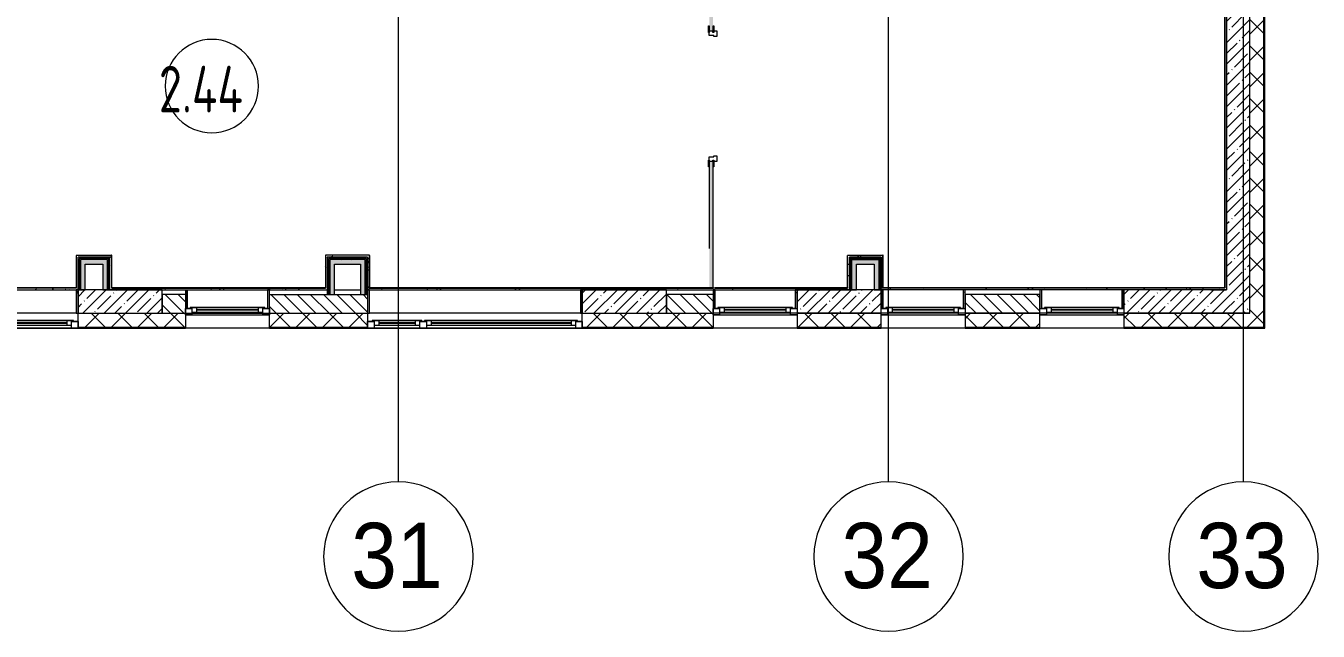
# Model space of a CAD drawing. Header units: millimetres. Extents: x -625 to 415037, y -3642 to 102118.
# Drawn here: x 260743 to 274582, y -3507 to 2979 of the extents above; entities that cross this region are included whole.
import ezdxf

# ---------------------------------------------------------------- set-up
doc = ezdxf.new("R2010")
doc.units = ezdxf.units.MM
for name, color, linetype, lineweight in [('A-AREA-IDEN', 7, 'Continuous', 9), ('A-GLAZ', 7, 'Continuous', 9), ('A-GLAZ-1', 7, 'Continuous', 5), ('A-WALL', 7, 'Continuous', 5), ('I-WALL', 7, 'Continuous', 5), ('S-COLS', 7, 'Continuous', 9), ('S-COLS-1', 7, 'Continuous', 5), ('Оси', 7, 'Continuous', 9), ('Оси-1', 7, 'Continuous', 20)]:
    doc.layers.add(name, color=color, linetype=linetype, lineweight=lineweight)
doc.layers.add('A-AREA-PATT-2', color=7, linetype='Continuous', lineweight=5, true_color=0xcde0ef, transparency=1)
for name, color, linetype, lineweight, true_color in [('A-DOOR-1', 7, 'Continuous', 5, 0xc0c0c0), ('A-DOOR-FRAM-1', 7, 'Continuous', 5, 0xc0c0c0), ('A-WALL-1', 9, 'Continuous', 5, 0x808080), ('A-WALL-FNSH-1', 9, 'Continuous', 5, 0x808080)]:
    doc.layers.add(name, color=color, linetype=linetype, lineweight=lineweight, true_color=true_color)
doc.layers.get('A-DOOR-1').off()
doc.styles.add('Arial', font='arial.ttf', dxfattribs={"width": 0.9, "height": 700})
doc.styles.add('СПДС', font='ГОСТ тип А.ttf', dxfattribs={"width": 0.9})
pattern_1 = [(45, (148772.12, -0.94), (-141.42136, 141.42136), []), (135, (148772.12, -0.94), (-141.42136, -141.42136), [])]
pattern_2 = [(45, (148772.12, -0.94), (-114.04925, 114.04925), []), (45, (148886.17, -0.94), (-114.04925, 114.04925), [201.612, -40.322, 6.706, -33.617])]
pattern_3 = [(0, (148772.123, -0.94), (243.84, 60.96), [20.117, -162.763, 20.117, -162.763, -975.36]), (0, (148772.123, -0.94), (243.84, 60.96), [-365.76, 20.117, -345.643, 20.117, -162.763, -426.72]), (0, (148772.123, -0.94), (243.84, 60.96), [-914.4, 20.117, -101.803, 20.117, -284.683]), (120, (148863.563, 29.54), (-174.71291, 180.691634), [20.117, -162.763, 20.117, -162.763, -975.36]), (120, (148863.563, 29.54), (-174.71291, 180.691634), [-365.76, 20.117, -345.643, 20.117, -162.763, -426.72]), (120, (148863.563, 29.54), (-174.71291, 180.691634), [-914.4, 20.117, -101.803, 20.117, -284.683]), (240, (148894.043, 151.46), (-69.12709, -241.651634), [20.117, -162.763, 20.117, -162.763, -975.36]), (240, (148894.043, 151.46), (-69.12709, -241.651634), [-365.76, 20.117, -345.643, 20.117, -162.763, -426.72]), (240, (148894.043, 151.46), (-69.12709, -241.651634), [-914.4, 20.117, -101.803, 20.117, -284.683])]
pattern_4 = [(45, (148772.12, -0.94), (-212.132, 212.132), []), (135, (148772.12, -0.94), (-212.132, -212.132), [])]

# ---------------------------------------------------------------- blocks, each defined once
blk = doc.blocks.new('120_Окно_СКБ_1Ст - 120_Окно_СКБ_1Ст 900х2500_h_ с форточкой-22876038-Объем проектирования 2 этажа')
at = {"layer": 'A-GLAZ'}
for p, q in [((-450, -127), (-450, -57)), ((-450, -57), (-380, -57)), ((-380, -127), (-450, -127)), ((-380, -127), (-400, -127)), ((-400, -127), (-400, -137)), ((-400, -137), (400, -137)), ((400, -137), (-400, -137)), ((-380, -57), (-380, -127)), ((380, -87), (-380, -87)), ((-380, -87), (-380, -127)), ((-330, -137), (-330, -87)), ((330, -137), (330, -87)), ((380, -127), (380, -57)), ((380, -57), (450, -57)), ((380, -127), (380, -87)), ((450, -127), (380, -127)), ((400, -127), (380, -127)), ((400, -137), (400, -127)), ((450, -57), (450, -127))]:
    blk.add_line(p, q, dxfattribs=at)
at = {"layer": 'A-GLAZ-1'}
for p, q in [((450, -57), (-450, -57)), ((-430, -127), (-400, -127)), ((-330, -107), (330, -107)), ((330, -117), (-330, -117)), ((400, -127), (430, -127))]:
    blk.add_line(p, q, dxfattribs=at)
blk = doc.blocks.new('120_Окно_СКБ_1Ст - 120_Окно_СКБ_1Ст 900х2500_h_ с форточкой-V346-Объем проектирования 2 этажа')
at = {"layer": 'A-GLAZ'}
for p, q in [((-450, -127), (-450, -57)), ((-450, -57), (-380, -57)), ((-380, -127), (-450, -127)), ((-380, -127), (-400, -127)), ((-400, -127), (-400, -137)), ((-400, -137), (400, -137)), ((400, -137), (-400, -137)), ((-380, -57), (-380, -127)), ((380, -87), (-380, -87)), ((-380, -87), (-380, -127)), ((-330, -137), (-330, -87)), ((330, -137), (330, -87)), ((380, -127), (380, -57)), ((380, -57), (450, -57)), ((380, -127), (380, -87)), ((450, -127), (380, -127)), ((400, -127), (380, -127)), ((400, -137), (400, -127)), ((450, -57), (450, -127))]:
    blk.add_line(p, q, dxfattribs=at)
at = {"layer": 'A-GLAZ-1'}
for p, q in [((450, -57), (-450, -57)), ((-430, -127), (-400, -127)), ((-330, -107), (330, -107)), ((330, -117), (-330, -117)), ((400, -127), (430, -127))]:
    blk.add_line(p, q, dxfattribs=at)
blk = doc.blocks.new('120_Окно_СКБ_2Ст_Фрамуга сверху - 120_Окно_СКБ_2Ст_2300х2500_h_ ДОО-22877051-Объем проектирования 2 этажа')
at = {"layer": 'A-GLAZ'}
for p, q in [((-1150, 13), (-1150, 83)), ((-1150, 83), (-1080, 83)), ((-1080, 13), (-1150, 13)), ((-1080, 13), (-1100, 13)), ((-1100, 13), (-1100, 3)), ((-1100, 3), (540, 3)), ((540, 3), (-1100, 3)), ((-1080, 83), (-1080, 13)), ((520, 53), (-1080, 53)), ((-1080, 53), (-1080, 13)), ((-1030, 3), (-1030, 53)), ((470, 3), (470, 53)), ((520, 13), (520, 83)), ((520, 83), (590, 83)), ((520, 13), (520, 53)), ((590, 13), (520, 13)), ((540, 13), (520, 13)), ((540, 3), (540, 13)), ((590, 13), (570, 13)), ((570, 13), (570, 3)), ((570, 3), (1100, 3)), ((1100, 3), (570, 3)), ((590, 83), (590, 13)), ((1080, 53), (590, 53)), ((590, 53), (590, 13)), ((640, 3), (640, 53)), ((1030, 3), (1030, 53)), ((1080, 13), (1080, 83)), ((1080, 83), (1150, 83)), ((1080, 13), (1080, 53)), ((1150, 13), (1080, 13)), ((1100, 13), (1080, 13)), ((1100, 3), (1100, 13)), ((1150, 83), (1150, 13))]:
    blk.add_line(p, q, dxfattribs=at)
at = {"layer": 'A-GLAZ-1'}
for p, q in [((1150, 83), (-1150, 83)), ((-1150, 13), (-1100, 13)), ((-1080, 83), (1080, 83)), ((-1030, 33), (470, 33)), ((470, 23), (-1030, 23)), ((540, 13), (570, 13)), ((540, 13), (570, 13)), ((640, 33), (1030, 33)), ((1030, 23), (640, 23)), ((1100, 13), (1150, 13))]:
    blk.add_line(p, q, dxfattribs=at)
blk = doc.blocks.new('120_Окно_СКБ_1Ст - 120_Окно_СКБ_1Ст 900х2500_h_ с форточкой-22876796-Объем проектирования 2 этажа')
at = {"layer": 'A-GLAZ'}
for p, q in [((-450, -127), (-450, -57)), ((-450, -57), (-380, -57)), ((-380, -127), (-450, -127)), ((-380, -127), (-400, -127)), ((-400, -127), (-400, -137)), ((-400, -137), (400, -137)), ((400, -137), (-400, -137)), ((-380, -57), (-380, -127)), ((380, -87), (-380, -87)), ((-380, -87), (-380, -127)), ((-330, -137), (-330, -87)), ((330, -137), (330, -87)), ((380, -127), (380, -57)), ((380, -57), (450, -57)), ((380, -127), (380, -87)), ((450, -127), (380, -127)), ((400, -127), (380, -127)), ((400, -137), (400, -127)), ((450, -57), (450, -127))]:
    blk.add_line(p, q, dxfattribs=at)
at = {"layer": 'A-GLAZ-1'}
for p, q in [((450, -57), (-450, -57)), ((-430, -127), (-400, -127)), ((-330, -107), (330, -107)), ((330, -117), (-330, -117)), ((400, -127), (430, -127))]:
    blk.add_line(p, q, dxfattribs=at)
blk = doc.blocks.new('120_Окно_СКБ_1Ст - 120_Окно_СКБ_1Ст 900х2500_h_ с форточкой-V349-Объем проектирования 2 этажа')
at = {"layer": 'A-GLAZ'}
for p, q in [((-450, -127), (-450, -57)), ((-450, -57), (-380, -57)), ((-380, -127), (-450, -127)), ((-380, -127), (-400, -127)), ((-400, -127), (-400, -137)), ((-400, -137), (400, -137)), ((400, -137), (-400, -137)), ((-380, -57), (-380, -127)), ((380, -87), (-380, -87)), ((-380, -87), (-380, -127)), ((-330, -137), (-330, -87)), ((330, -137), (330, -87)), ((380, -127), (380, -57)), ((380, -57), (450, -57)), ((380, -127), (380, -87)), ((450, -127), (380, -127)), ((400, -127), (380, -127)), ((400, -137), (400, -127)), ((450, -57), (450, -127))]:
    blk.add_line(p, q, dxfattribs=at)
at = {"layer": 'A-GLAZ-1'}
for p, q in [((450, -57), (-450, -57)), ((-430, -127), (-400, -127)), ((-330, -107), (330, -107)), ((330, -117), (-330, -117)), ((400, -127), (430, -127))]:
    blk.add_line(p, q, dxfattribs=at)
blk = doc.blocks.new('110_Дверь_СКБ_2Ст - Д-5_п__в составе перегородки _не входит в спец__-32680317-Объем проектирования 2 этажа')
at = {"layer": 'A-DOOR-FRAM-1'}
for p, q in [((-742, 28), (-672, 28)), ((-742, 20), (-742, 28)), ((-672, 20), (-742, 20)), ((-688, 60), (-628, 60)), ((-688, -20), (-688, 60)), ((-688, 20), (-672, 20)), ((-688, 19), (-688, 20)), ((-672, 19), (-688, 19)), ((-672, 28), (-672, 20)), ((-672, 20), (-672, 19)), ((-638, 30), (-638, -20)), ((-628, 30), (-638, 30)), ((-628, 60), (-628, 30)), ((652, 60), (712, 60)), ((652, 30), (652, 60)), ((662, 30), (652, 30)), ((662, -20), (662, 30)), ((698, 20), (698, 28)), ((698, 28), (768, 28)), ((698, 19), (698, 20)), ((698, 20), (712, 20)), ((768, 20), (698, 20)), ((712, 19), (698, 19)), ((712, 60), (712, -20)), ((712, 20), (712, 19)), ((768, 28), (768, 20)), ((-742, -20), (-672, -20)), ((-742, -28), (-742, -20)), ((-672, -28), (-742, -28)), ((-638, -20), (-688, -20)), ((-672, -20), (-672, -28)), ((712, -20), (662, -20)), ((698, -28), (698, -20)), ((698, -20), (768, -20)), ((768, -28), (698, -28)), ((768, -20), (768, -28))]:
    blk.add_line(p, q, dxfattribs=at)
blk = doc.blocks.new('Ось сетки - D8-29747960-Объем проектирования 2 этажа')
at = {"layer": 'Оси-1'}
for start, end in [(360, 180), (180, 360)]:
    blk.add_arc((0, 0), 4, start, end, dxfattribs=at)
blk = doc.blocks.new('Марка_Помещения - Номер-25198446-Объем проектирования 2 этажа')
at = {"layer": 'A-AREA-IDEN'}
for start, end in [(360, 180), (180, 360)]:
    blk.add_arc((0, 0), 2.5, start, end, dxfattribs=at)

msp = doc.modelspace()

# ---------------------------------------------------------------- hatches: boundary and pattern name
at = {"layer": 'A-AREA-PATT-2'}
h = msp.add_hatch(color=256, dxfattribs=at)
h.paths.add_polyline_path([(268102, 170), (268101, 1524), (268062, 1524), (268062, 170), (268101, 170)])
h.paths.add_polyline_path([(268102, 2924), (268102, 2924), (268102, 5159), (268062, 5159), (268062, 2924), (268101, 2924)])
at = {"layer": 'A-WALL'}
h = msp.add_hatch(dxfattribs=at)
h.set_pattern_fill('FP_24', color=256, style=0, pattern_type=2)
h.set_pattern_definition(pattern_1)
h.paths.add_polyline_path([(273875, -251), (274002, -251), (274002, 7699), (273852, 7699), (273852, -251)])
h.paths.add_polyline_path([(273852, 9999), (274002, 9999), (274002, 11919), (273852, 11919), (273852, 10336)])
h.paths.add_polyline_path([(274002, 13119), (274002, 21399), (273852, 21399), (273852, 13119)])
h = msp.add_hatch(dxfattribs=at)
h.set_pattern_fill('FP_2', color=256, style=0, pattern_type=2)
h.set_pattern_definition([(135, (148772.12, -0.94), (-70.71068, -70.71068), [])])
h.paths.add_polyline_path([(249602, -101), (250502, -101), (250502, 99), (249602, 99), (249602, 56)])
h.paths.add_polyline_path([(240702, -101), (241502, -101), (241502, 99), (240702, 99), (240702, -49)])
h.paths.add_polyline_path([(258522, -101), (259002, -101), (259002, 99), (257702, 99), (257702, -101), (258442, -101)])
h.paths.add_polyline_path([(252958, -101), (253602, -101), (253602, 99), (252552, 99), (252552, -101)])
h.paths.add_polyline_path([(271602, -101), (271602, 99), (270802, 99), (270802, -101), (271026, -101)])
h.paths.add_polyline_path([(243552, -101), (243552, 99), (243302, 99), (243302, -101)])
h.paths.add_polyline_path([(244452, -101), (247802, -101), (247802, 99), (244452, 99), (244452, 63)])
h.paths.add_polyline_path([(267602, -101), (268102, -101), (268102, 99), (267602, 99), (267602, -2)])
h.paths.add_polyline_path([(251652, -101), (251652, 99), (251402, 99), (251402, -101), (251512, -101)])
h.paths.add_polyline_path([(264402, -101), (264402, 99), (263352, 99), (263352, -101), (263799, -101)])
h.paths.add_polyline_path([(262202, -101), (262452, -101), (262452, 99), (262202, 99), (262202, -85)])
h = msp.add_hatch(dxfattribs=at)
h.set_pattern_fill('FP_24', color=256, style=0, pattern_type=2)
h.set_pattern_definition(pattern_1)
h.paths.add_polyline_path([(273849, -251), (273852, -251), (273852, -101), (272502, -101), (272502, -251), (273704, -251)])
h.paths.add_polyline_path([(269902, -251), (269902, -101), (269002, -101), (269002, -251), (269782, -251)])
h.paths.add_polyline_path([(270802, -251), (271602, -251), (271602, -101), (270802, -101)])
h.paths.add_polyline_path([(268102, -251), (268102, -101), (266702, -101), (266702, -251), (267930, -251)])
h.paths.add_polyline_path([(262202, -251), (262452, -251), (262452, -101), (261302, -101), (261302, -251), (261631, -251)])
h.paths.add_polyline_path([(263352, -251), (264402, -251), (264402, -101), (263352, -101)])
h.paths.add_polyline_path([(256572, -251), (256802, -251), (256802, -101), (255902, -101), (255902, -251)])
h.paths.add_polyline_path([(257702, -251), (259002, -251), (259002, -101), (257702, -101)])
h.paths.add_polyline_path([(253602, -251), (253602, -101), (252552, -101), (252552, -251), (252958, -251)])
h.paths.add_polyline_path([(251652, -251), (251652, -101), (249602, -101), (249602, -251), (251512, -251)])
h.paths.add_polyline_path([(248622, -251), (248702, -251), (248702, -101), (244452, -101), (244452, -251), (247899, -251)])
h.paths.add_polyline_path([(242840, -251), (243552, -251), (243552, -101), (242402, -101), (242402, -251)])
h.paths.add_polyline_path([(241502, -251), (241502, -101), (240702, -101), (240702, -251), (241394, -251)])
h.paths.add_polyline_path([(239802, -251), (239802, -101), (237982, -101), (237982, -251), (239226, -251)])
at = {"layer": 'I-WALL'}
h = msp.add_hatch(dxfattribs=at)
h.set_pattern_fill('FP_191', color=256, style=0, pattern_type=2)
h.set_pattern_definition(pattern_3)
h.paths.add_polyline_path([(273602, 169), (273602, 9979), (273582, 9979), (273582, 170), (273601, 169)])
h = msp.add_hatch(dxfattribs=at)
h.set_pattern_fill('FP_1', color=256, style=0, pattern_type=2)
h.set_pattern_definition(pattern_2)
h.paths.add_polyline_path([(273652, -101), (273852, -101), (273852, 7699), (273602, 7699), (273602, -101)])
h = msp.add_hatch(dxfattribs=at)
h.set_pattern_fill('FP_191', color=256, style=0, pattern_type=2)
h.set_pattern_definition(pattern_3)
h.paths.add_polyline_path([(261302, 499), (261662, 499), (261661, 519), (261302, 519)])
h = msp.add_hatch(dxfattribs=at)
h.set_pattern_fill('FP_192', color=256, style=0, pattern_type=2)
h.set_pattern_definition(pattern_4)
h.paths.add_polyline_path([(261315, 149), (261315, 499), (261302, 499), (261302, 149)])
h = msp.add_hatch(dxfattribs=at)
h.set_pattern_fill('FP_192', color=256, style=0, pattern_type=2)
h.set_pattern_definition(pattern_4)
h.paths.add_polyline_path([(261327, 487), (261642, 487), (261642, 499), (261315, 499), (261315, 487)])
h = msp.add_hatch(dxfattribs=at)
h.set_pattern_fill('FP_192', color=256, style=0, pattern_type=2)
h.set_pattern_definition(pattern_4)
h.paths.add_polyline_path([(261315, 149), (261327, 150), (261327, 487), (261315, 487), (261315, 169)])
h = msp.add_hatch(dxfattribs=at)
h.set_pattern_fill('FP_192', color=256, style=0, pattern_type=2)
h.set_pattern_definition(pattern_4)
h.paths.add_polyline_path([(261630, 474), (261630, 487), (261327, 487), (261327, 474), (261617, 474)])
for points in [[(261327, 149), (261377, 149), (261377, 474), (261327, 474), (261327, 150)], [(261567, 424), (261617, 424), (261617, 474), (261377, 474), (261377, 424)], [(261600, 149), (261617, 149), (261617, 424), (261567, 424), (261567, 149)], [(263997, 99), (264047, 99), (264047, 474), (263997, 474), (263997, 149)], [(264047, 424), (264377, 424), (264377, 474), (264047, 474)], [(264377, 99), (264377, 424), (264327, 424), (264327, 99)], [(269587, 424), (269827, 424), (269827, 474), (269587, 474)], [(269637, 149), (269637, 424), (269587, 424), (269587, 149)], [(269827, 149), (269877, 149), (269877, 474), (269827, 474), (269827, 169)]]:
    msp.add_hatch(color=256, dxfattribs=at).paths.add_polyline_path(points)
h = msp.add_hatch(dxfattribs=at)
h.set_pattern_fill('FP_192', color=256, style=0, pattern_type=2)
h.set_pattern_definition(pattern_4)
h.paths.add_polyline_path([(261617, 149), (261630, 149), (261630, 474), (261617, 474), (261617, 169)])
h = msp.add_hatch(dxfattribs=at)
h.set_pattern_fill('FP_192', color=256, style=0, pattern_type=2)
h.set_pattern_definition(pattern_4)
h.paths.add_polyline_path([(261630, 149), (261642, 149), (261642, 487), (261630, 487), (261630, 169)])
h = msp.add_hatch(dxfattribs=at)
h.set_pattern_fill('FP_191', color=256, style=0, pattern_type=2)
h.set_pattern_definition(pattern_3)
h.paths.add_polyline_path([(261642, 149), (261662, 149), (261661, 499), (261642, 499)])
h = msp.add_hatch(dxfattribs=at)
h.set_pattern_fill('FP_191', color=256, style=0, pattern_type=2)
h.set_pattern_definition(pattern_3)
h.paths.add_polyline_path([(263972, 149), (263972, 519), (263952, 519), (263953, 169)])
h.paths.add_polyline_path([(263952, 149), (263972, 149), (263952, 169)])
h = msp.add_hatch(dxfattribs=at)
h.set_pattern_fill('FP_191', color=256, style=0, pattern_type=2)
h.set_pattern_definition(pattern_3)
h.paths.add_polyline_path([(263972, 499), (264422, 499), (264422, 519), (263972, 519)])
h = msp.add_hatch(dxfattribs=at)
h.set_pattern_fill('FP_192', color=256, style=0, pattern_type=2)
h.set_pattern_definition(pattern_4)
h.paths.add_polyline_path([(263972, 99), (263985, 99), (263985, 499), (263972, 499), (263972, 149)])
h = msp.add_hatch(dxfattribs=at)
h.set_pattern_fill('FP_192', color=256, style=0, pattern_type=2)
h.set_pattern_definition(pattern_4)
h.paths.add_polyline_path([(263985, 487), (264402, 487), (264402, 499), (263985, 499)])
h = msp.add_hatch(dxfattribs=at)
h.set_pattern_fill('FP_192', color=256, style=0, pattern_type=2)
h.set_pattern_definition(pattern_4)
h.paths.add_polyline_path([(263985, 99), (263997, 99), (263997, 487), (263985, 487), (263985, 149)])
h = msp.add_hatch(dxfattribs=at)
h.set_pattern_fill('FP_192', color=256, style=0, pattern_type=2)
h.set_pattern_definition(pattern_4)
h.paths.add_polyline_path([(264047, 474), (264390, 474), (264390, 487), (263997, 487), (263997, 474)])
h = msp.add_hatch(dxfattribs=at)
h.set_pattern_fill('FP_192', color=256, style=0, pattern_type=2)
h.set_pattern_definition(pattern_4)
h.paths.add_polyline_path([(264390, 99), (264390, 474), (264377, 474), (264377, 99)])
h = msp.add_hatch(dxfattribs=at)
h.set_pattern_fill('FP_192', color=256, style=0, pattern_type=2)
h.set_pattern_definition(pattern_4)
h.paths.add_polyline_path([(264402, 99), (264402, 487), (264390, 487), (264390, 99)])
h = msp.add_hatch(dxfattribs=at)
h.set_pattern_fill('FP_191', color=256, style=0, pattern_type=2)
h.set_pattern_definition(pattern_3)
h.paths.add_polyline_path([(264402, 149), (264422, 149), (264422, 499), (264402, 499), (264402, 169)])
h = msp.add_hatch(dxfattribs=at)
h.set_pattern_fill('FP_191', color=256, style=0, pattern_type=2)
h.set_pattern_definition(pattern_3)
h.paths.add_polyline_path([(269542, 169), (269562, 169), (269562, 519), (269542, 519), (269542, 499)])
h = msp.add_hatch(dxfattribs=at)
h.set_pattern_fill('FP_191', color=256, style=0, pattern_type=2)
h.set_pattern_definition(pattern_3)
h.paths.add_polyline_path([(269562, 499), (269922, 499), (269921, 519), (269562, 519)])
h = msp.add_hatch(dxfattribs=at)
h.set_pattern_fill('FP_192', color=256, style=0, pattern_type=2)
h.set_pattern_definition(pattern_4)
h.paths.add_polyline_path([(269827, 487), (269890, 487), (269890, 499), (269562, 499), (269562, 487), (269637, 487)])
h = msp.add_hatch(dxfattribs=at)
h.set_pattern_fill('FP_192', color=256, style=0, pattern_type=2)
h.set_pattern_definition(pattern_4)
h.paths.add_polyline_path([(269562, 149), (269575, 149), (269575, 487), (269562, 486), (269562, 169)])
h = msp.add_hatch(dxfattribs=at)
h.set_pattern_fill('FP_192', color=256, style=0, pattern_type=2)
h.set_pattern_definition(pattern_4)
h.paths.add_polyline_path([(269827, 474), (269877, 474), (269877, 487), (269575, 487), (269575, 474), (269637, 474)])
h = msp.add_hatch(dxfattribs=at)
h.set_pattern_fill('FP_192', color=256, style=0, pattern_type=2)
h.set_pattern_definition(pattern_4)
h.paths.add_polyline_path([(269581, 149), (269587, 149), (269587, 474), (269575, 474), (269575, 149)])
h = msp.add_hatch(dxfattribs=at)
h.set_pattern_fill('FP_192', color=256, style=0, pattern_type=2)
h.set_pattern_definition(pattern_4)
h.paths.add_polyline_path([(269890, 149), (269890, 487), (269877, 487), (269877, 149)])
h = msp.add_hatch(dxfattribs=at)
h.set_pattern_fill('FP_192', color=256, style=0, pattern_type=2)
h.set_pattern_definition(pattern_4)
h.paths.add_polyline_path([(269902, 149), (269902, 499), (269890, 499), (269890, 149)])
h = msp.add_hatch(dxfattribs=at)
h.set_pattern_fill('FP_191', color=256, style=0, pattern_type=2)
h.set_pattern_definition(pattern_3)
h.paths.add_polyline_path([(269922, 170), (269921, 499), (269902, 499), (269902, 170), (269921, 170)])
h = msp.add_hatch(dxfattribs=at)
h.set_pattern_fill('FP_191', color=256, style=0, pattern_type=2)
h.set_pattern_definition(pattern_3)
h.paths.add_polyline_path([(261281, 149), (261302, 149), (261302, 169), (258542, 169), (258542, 149), (261269, 149)])
h = msp.add_hatch(dxfattribs=at)
h.set_pattern_fill('FP_191', color=256, style=0, pattern_type=2)
h.set_pattern_definition(pattern_3)
h.paths.add_polyline_path([(261282, -101), (261302, -101), (261302, 149), (261282, 149), (261282, -38)])
h = msp.add_hatch(dxfattribs=at)
h.set_pattern_fill('FP_191', color=256, style=0, pattern_type=2)
h.set_pattern_definition(pattern_3)
h.paths.add_polyline_path([(262715, 149), (263952, 149), (263952, 169), (261662, 169), (261662, 149), (262354, 149)])
h = msp.add_hatch(dxfattribs=at)
h.set_pattern_fill('FP_191', color=256, style=0, pattern_type=2)
h.set_pattern_definition(pattern_3)
h.paths.add_polyline_path([(262472, -49), (262472, 149), (262452, 149), (262452, -49)])
h = msp.add_hatch(dxfattribs=at)
h.set_pattern_fill('FP_191', color=256, style=0, pattern_type=2)
h.set_pattern_definition(pattern_3)
h.paths.add_polyline_path([(263352, -49), (263352, 149), (263332, 149), (263332, -49)])
h = msp.add_hatch(dxfattribs=at)
h.set_pattern_fill('FP_191', color=256, style=0, pattern_type=2)
h.set_pattern_definition(pattern_3)
h.paths.add_polyline_path([(266329, 149), (268062, 149), (268062, 169), (264422, 169), (264423, 149), (265967, 149)])
h = msp.add_hatch(dxfattribs=at)
h.set_pattern_fill('FP_191', color=256, style=0, pattern_type=2)
h.set_pattern_definition(pattern_3)
h.paths.add_polyline_path([(266702, -101), (266702, 149), (266682, 149), (266682, -101), (266690, -101)])
h = msp.add_hatch(dxfattribs=at)
h.set_pattern_fill('FP_191', color=256, style=0, pattern_type=2)
h.set_pattern_definition(pattern_3)
h.paths.add_polyline_path([(269219, 149), (269562, 149), (269562, 169), (268062, 169), (268062, 149), (269002, 149)])
h = msp.add_hatch(dxfattribs=at)
h.set_pattern_fill('FP_191', color=256, style=0, pattern_type=2)
h.set_pattern_definition(pattern_3)
h.paths.add_polyline_path([(268122, -49), (268122, 149), (268102, 149), (268102, -49)])
h = msp.add_hatch(dxfattribs=at)
h.set_pattern_fill('FP_191', color=256, style=0, pattern_type=2)
h.set_pattern_definition(pattern_3)
h.paths.add_polyline_path([(268982, -49), (269002, -49), (269002, 149), (268982, 149), (268982, -39)])
h = msp.add_hatch(dxfattribs=at)
h.set_pattern_fill('FP_191', color=256, style=0, pattern_type=2)
h.set_pattern_definition(pattern_3)
h.paths.add_polyline_path([(269902, 149), (273602, 149), (273601, 169), (269902, 169)])
h = msp.add_hatch(dxfattribs=at)
h.set_pattern_fill('FP_191', color=256, style=0, pattern_type=2)
h.set_pattern_definition(pattern_3)
h.paths.add_polyline_path([(269922, -49), (269922, 149), (269902, 149), (269902, -49)])
h = msp.add_hatch(dxfattribs=at)
h.set_pattern_fill('FP_191', color=256, style=0, pattern_type=2)
h.set_pattern_definition(pattern_3)
h.paths.add_polyline_path([(270782, -49), (270802, -49), (270802, 149), (270782, 149), (270782, -39)])
h = msp.add_hatch(dxfattribs=at)
h.set_pattern_fill('FP_191', color=256, style=0, pattern_type=2)
h.set_pattern_definition(pattern_3)
h.paths.add_polyline_path([(272502, -49), (272502, 149), (272482, 148), (272482, -49)])
h = msp.add_hatch(dxfattribs=at)
h.set_pattern_fill('FP_1', color=256, style=0, pattern_type=2)
h.set_pattern_definition(pattern_2)
h.paths.add_polyline_path([(273195, -101), (273602, -101), (273602, 149), (272502, 149), (272502, -101)])
at = {"layer": 'S-COLS-1'}
h = msp.add_hatch(dxfattribs=at)
h.set_pattern_fill('FP_1', color=256, style=0, pattern_type=2)
h.set_pattern_definition(pattern_2)
h.paths.add_polyline_path([(261631, -101), (262202, -101), (262202, 149), (261302, 149), (261302, -101)])
h = msp.add_hatch(dxfattribs=at)
h.set_pattern_fill('FP_1', color=256, style=0, pattern_type=2)
h.set_pattern_definition(pattern_2)
h.paths.add_polyline_path([(266702, -101), (267602, -101), (267602, 149), (266702, 149), (266702, -30)])
h = msp.add_hatch(dxfattribs=at)
h.set_pattern_fill('FP_1', color=256, style=0, pattern_type=2)
h.set_pattern_definition(pattern_2)
h.paths.add_polyline_path([(269581, -101), (269902, -101), (269902, 149), (269002, 149), (269002, -101)])

# ---------------------------------------------------------------- linework, layer by layer
at = {"layer": 'A-WALL'}
for p, q in [((273582, 169), (273582, 9979)), ((273602, 9979), (273602, 149)), ((274002, -251), (274002, 7699)), ((274005, -254), (274005, 7699)), ((261315, 487), (261315, 149)), ((261630, 487), (261315, 487)), ((261327, 474), (261327, 149)), ((261617, 474), (261327, 474)), ((261617, 149), (261617, 474)), ((261630, 149), (261630, 487)), ((263985, 487), (263985, 99)), ((264390, 487), (263985, 487)), ((263997, 474), (263997, 99)), ((264377, 474), (263997, 474)), ((264377, 99), (264377, 474)), ((264390, 99), (264390, 487)), ((269575, 487), (269890, 487)), ((269575, 149), (269575, 487)), ((269587, 474), (269877, 474)), ((269587, 149), (269587, 474)), ((269877, 474), (269877, 149)), ((269890, 487), (269890, 149)), ((261662, 169), (263952, 169)), ((263952, 169), (263952, 170)), ((273602, 149), (272502, 149)), ((273432, 149), (273602, 149)), ((262202, 99), (262202, -101)), ((267602, 99), (267602, -101)), ((261282, -101), (264402, -101)), ((262202, -101), (262452, -101)), ((263352, -101), (264422, -101)), ((266682, -101), (268102, -101)), ((267602, -101), (268102, -101)), ((270802, -101), (271602, -101)), ((271602, -101), (270802, -101)), ((261302, -259), (259002, -259)), ((261302, -251), (262452, -251)), ((261302, -254), (262452, -254)), ((263352, -259), (262452, -259)), ((263352, -251), (264402, -251)), ((263352, -254), (264402, -254)), ((266702, -259), (264402, -259)), ((266702, -251), (268102, -251)), ((266702, -254), (268102, -254)), ((269002, -259), (268102, -259)), ((269002, -251), (269902, -251)), ((269002, -254), (269902, -254)), ((270802, -259), (269902, -259)), ((270802, -251), (271602, -251)), ((270802, -254), (271602, -254)), ((272502, -259), (271602, -259)), ((272502, -251), (274002, -251)), ((272502, -254), (274005, -254))]:
    msp.add_line(p, q, dxfattribs=at)
at = {"layer": 'A-WALL-1'}
for p, q in [((273852, -101), (273852, 7699)), ((268062, 1469), (268062, 593)), ((268102, 169), (268102, 1469)), ((261282, 519), (261282, 169)), ((261662, 519), (261282, 519)), ((261642, 499), (261302, 499)), ((261302, 149), (261302, 499)), ((261377, 149), (261377, 424)), ((261377, 424), (261567, 424)), ((261567, 424), (261567, 149)), ((261642, 149), (261642, 499)), ((261662, 169), (261662, 519)), ((264402, 499), (263972, 499)), ((263972, 99), (263972, 499)), ((264047, 99), (264047, 424)), ((264047, 424), (264327, 424)), ((264327, 424), (264327, 99)), ((264402, 499), (264402, -251)), ((264422, 169), (264422, 519)), ((269922, 519), (269542, 519)), ((269902, 499), (269562, 499)), ((269562, 499), (269562, 149)), ((269562, 169), (269562, 499)), ((269562, 499), (269902, 499)), ((269637, 424), (269827, 424)), ((269637, 149), (269637, 424)), ((269827, 424), (269827, 149)), ((269902, 149), (269902, 499)), ((269902, 499), (269902, 170)), ((269922, 170), (269922, 519)), ((258522, 149), (261302, 149)), ((261282, 169), (258542, 169)), ((261302, 149), (261282, 149)), ((261282, 149), (261282, -101)), ((261302, 149), (261377, 149)), ((261302, -251), (261302, 149)), ((261567, 149), (263972, 149)), ((262452, 149), (262452, -251)), ((262472, -49), (262472, 149)), ((263352, 149), (263332, 149)), ((263332, 149), (263332, -49)), ((263352, -251), (263352, 149)), ((264402, 149), (269637, 149)), ((264422, 149), (264402, 149)), ((269542, 169), (264422, 169)), ((264422, -101), (264422, 149)), ((266702, 149), (266682, 149)), ((266682, 149), (266682, -101)), ((266702, -251), (266702, 149)), ((268122, 149), (268102, 149)), ((268102, 149), (268102, -251)), ((268122, -49), (268122, 149)), ((269002, 149), (268982, 149)), ((268982, 149), (268982, -49)), ((269002, -49), (269002, 149)), ((269542, 170), (269542, 169)), ((269827, 149), (269902, 149)), ((269902, 170), (269922, 170)), ((273582, 169), (269902, 169)), ((273432, 149), (269902, 149)), ((269902, 149), (269902, -49)), ((269922, -49), (269922, 149)), ((270802, 149), (270782, 149)), ((270782, 149), (270782, -49)), ((270802, -49), (270802, 149)), ((271602, 149), (271602, -49)), ((271622, -49), (271622, 149)), ((272502, 149), (272482, 149)), ((272482, 149), (272482, -49)), ((272502, 149), (272502, -251)), ((272502, -49), (272502, 149)), ((262452, 99), (262202, 99)), ((263352, 99), (264402, 99)), ((268102, 99), (267602, 99)), ((271602, 99), (270802, 99)), ((270802, 99), (270802, -251)), ((271602, -251), (271602, 99)), ((262452, -49), (262472, -49)), ((263332, -49), (263352, -49)), ((268102, -49), (268122, -49)), ((268982, -49), (269002, -49)), ((269902, -101), (269002, -101)), ((269002, -101), (269002, -251)), ((269902, -49), (269922, -49)), ((269902, -251), (269902, -101)), ((270782, -49), (270802, -49)), ((271602, -49), (271622, -49)), ((272482, -49), (272502, -49)), ((273852, -101), (272502, -101)), ((272502, -101), (273852, -101))]:
    msp.add_line(p, q, dxfattribs=at)
at = {"layer": 'A-WALL-FNSH-1'}
for p, q in [((273581, 9978), (273581, 170)), ((274010, -259), (274010, 7699)), ((261663, 520), (261661, 520)), ((261663, 170), (261663, 520)), ((264423, 520), (263951, 520)), ((263951, 520), (263951, 170)), ((264422, 519), (264422, 169)), ((264423, 170), (264423, 520)), ((269542, 170), (269542, 519)), ((269923, 520), (269921, 520)), ((269923, 170), (269923, 520)), ((261281, 170), (258543, 170)), ((261282, 149), (261281, 149)), ((261281, 149), (261281, -101)), ((263951, 170), (261663, 170)), ((262473, -49), (262473, 149)), ((263332, 149), (263331, 149)), ((263331, 149), (263331, -49)), ((264422, 169), (268103, 169)), ((264423, 149), (264422, 149)), ((268103, 170), (264423, 170)), ((264423, -101), (264423, 149)), ((266682, 149), (266681, 149)), ((266681, 149), (266681, -101)), ((268103, 169), (268103, 170)), ((268123, 149), (268122, 149)), ((269541, 170), (268123, 170)), ((268123, 170), (268123, 169)), ((268123, 169), (269543, 169)), ((268123, -49), (268123, 149)), ((268982, 149), (268981, 149)), ((268981, 149), (268981, -49)), ((269543, 170), (269542, 170)), ((269543, 169), (269543, 170)), ((269922, 170), (269923, 170)), ((269923, -49), (269923, 149)), ((273581, 170), (269927, 170)), ((269927, 170), (269927, 169)), ((270782, 149), (270781, 149)), ((270781, 149), (270781, -49)), ((271623, -49), (271623, 149)), ((272482, 149), (272481, 149)), ((272481, 149), (272481, -49)), ((261281, -101), (261282, -101)), ((262472, -49), (262473, -49)), ((263331, -49), (263332, -49)), ((264422, -101), (264423, -101)), ((266681, -101), (266682, -101)), ((268122, -49), (268123, -49)), ((268981, -49), (268982, -49)), ((269922, -49), (269923, -49)), ((270781, -49), (270782, -49)), ((271622, -49), (271623, -49)), ((272481, -49), (272482, -49)), ((261302, -251), (261302, -259)), ((261302, -259), (262452, -259)), ((262452, -259), (262452, -251)), ((263352, -251), (263352, -259)), ((263352, -259), (264402, -259)), ((264402, -259), (264402, -251)), ((266702, -251), (266702, -259)), ((266702, -259), (268102, -259)), ((268102, -259), (268102, -251)), ((269002, -251), (269002, -259)), ((269002, -259), (269902, -259)), ((269902, -259), (269902, -251)), ((270802, -251), (270802, -259)), ((270802, -259), (271602, -259)), ((271602, -259), (271602, -251)), ((272502, -251), (272502, -259)), ((272502, -259), (274010, -259))]:
    msp.add_line(p, q, dxfattribs=at)
at = {"layer": 'I-WALL'}
for p, q in [((264047, 149), (264327, 149)), ((261281, -101), (259022, -101)), ((266681, -101), (264422, -101)), ((269002, -101), (268102, -101)), ((270802, -101), (269902, -101)), ((272502, -101), (271602, -101))]:
    msp.add_line(p, q, dxfattribs=at)
at = {"layer": 'S-COLS'}
for p, q in [((267602, 149), (266702, 149)), ((262202, -101), (262202, 99)), ((267602, -101), (267602, 99))]:
    msp.add_line(p, q, dxfattribs=at)
at = {"layer": 'S-COLS-1'}
for p, q in [((262202, 149), (261302, 149)), ((261302, 149), (261302, -101)), ((262202, 99), (262202, 149)), ((266702, 149), (266702, -101)), ((267602, 99), (267602, 149)), ((269902, 149), (269002, 149)), ((269002, 149), (269002, -101)), ((269902, -101), (269902, 149)), ((261302, -101), (262202, -101)), ((266702, -101), (267602, -101)), ((269002, -101), (269902, -101))]:
    msp.add_line(p, q, dxfattribs=at)
at = {"layer": 'Оси'}
for p, q in [((264732, -1907), (264732, 3093)), ((269982, -1907), (269982, 3093)), ((273782, -1907), (273782, 3093))]:
    msp.add_line(p, q, dxfattribs=at)

# ---------------------------------------------------------------- block references
at = {"layer": 'A-AREA-IDEN', "xscale": 199.9999999999999, "yscale": 199.9999999999999, "zscale": 199.9999999999999}
msp.add_blockref('Марка_Помещения - Номер-25198446-Объем проектирования 2 этажа', (262734, 2334), dxfattribs=at)
at = {"layer": 'A-DOOR-1', "rotation": 270}
msp.add_blockref('110_Дверь_СКБ_2Ст - Д-5_п__в составе перегородки _не входит в спец__-32680317-Объем проектирования 2 этажа', (268082, 2237), dxfattribs=at)
at = {"layer": 'A-GLAZ', "color": 3, "rotation": 180}
for name, p in [('120_Окно_СКБ_1Ст - 120_Окно_СКБ_1Ст 900х2500_h_ с форточкой-22876796-Объем проектирования 2 этажа', (262902, -176)), ('120_Окно_СКБ_1Ст - 120_Окно_СКБ_1Ст 900х2500_h_ с форточкой-V346-Объем проектирования 2 этажа', (268552, -176)), ('120_Окно_СКБ_1Ст - 120_Окно_СКБ_1Ст 900х2500_h_ с форточкой-22876038-Объем проектирования 2 этажа', (270352, -176)), ('120_Окно_СКБ_1Ст - 120_Окно_СКБ_1Ст 900х2500_h_ с форточкой-V349-Объем проектирования 2 этажа', (272052, -176)), ('120_Окно_СКБ_2Ст_Фрамуга сверху - 120_Окно_СКБ_2Ст_2300х2500_h_ ДОО-22877051-Объем проектирования 2 этажа', (260152, -176)), ('120_Окно_СКБ_2Ст_Фрамуга сверху - 120_Окно_СКБ_2Ст_2300х2500_h_ ДОО-22877051-Объем проектирования 2 этажа', (265552, -176))]:
    msp.add_blockref(name, p, dxfattribs=at)
at = {"layer": 'Оси-1', "xscale": 199.9999999999999, "yscale": 199.9999999999999, "zscale": 199.9999999999999}
for p in [(264732, -2707), (269982, -2707), (273782, -2707)]:
    msp.add_blockref('Ось сетки - D8-29747960-Объем проектирования 2 этажа', p, dxfattribs=at)

# ---------------------------------------------------------------- texts
at = {"layer": 'A-AREA-IDEN', "insert": (262167, 2551), "char_height": 500, "width": 1414.18, "attachment_point": 1, "style": 'СПДС'}
msp.add_mtext('2.44', dxfattribs=at)
at = {"layer": 'Оси', "char_height": 700, "width": 1212.15, "attachment_point": 1, "style": 'Arial'}
for s, insert in [('31', (264227, -2346)), ('32', (269477, -2346)), ('33', (273277, -2346))]:
    msp.add_mtext(s, dxfattribs=dict(at, insert=insert))

doc.saveas('drawing.dxf')
